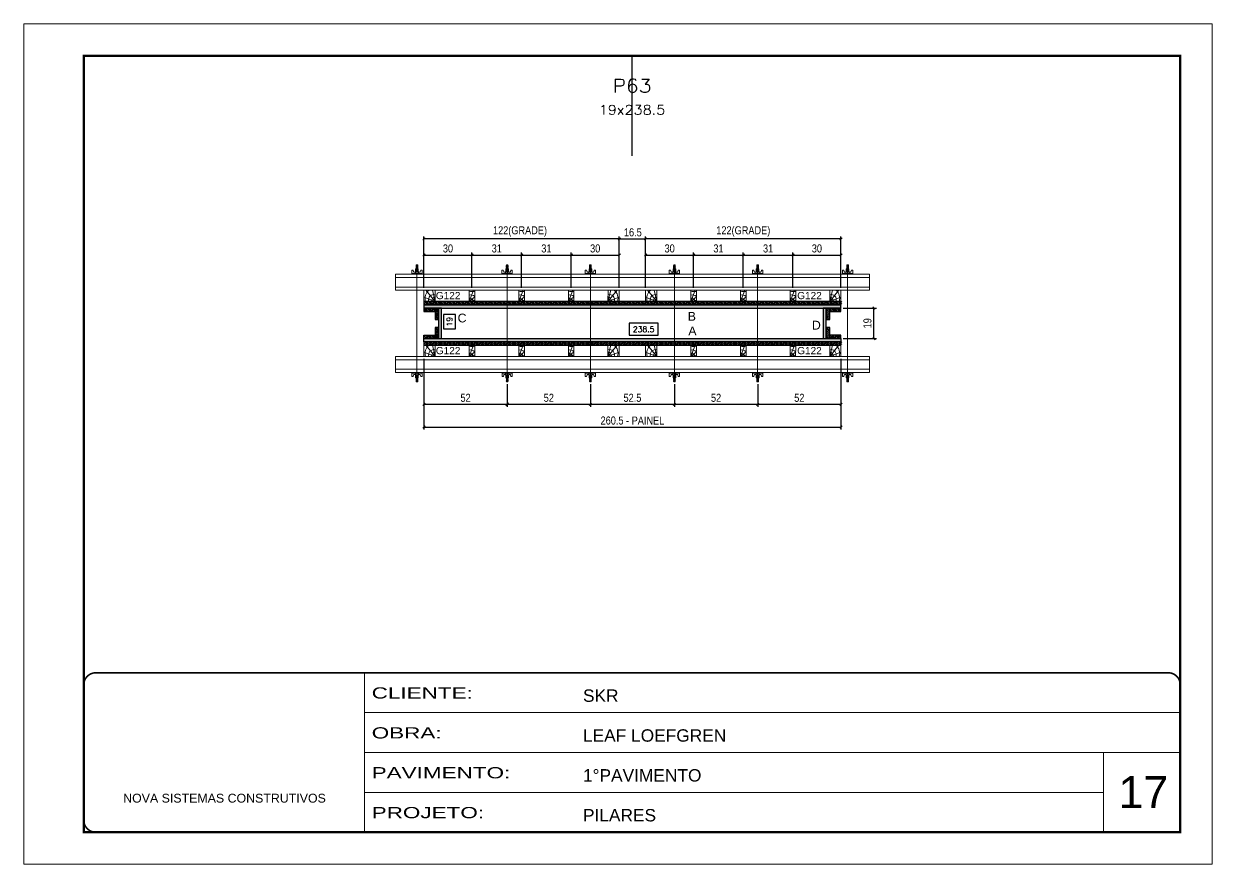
# Model space of a CAD drawing. Extents: x 14400 to 27878, y -21631 to 6985.
# Drawn here: x 14413 to 15898, y 1340 to 2390 of the extents above; entities that cross this region are included whole.
import ezdxf
from ezdxf.enums import TextEntityAlignment as Align

# ---------------------------------------------------------------- set-up
doc = ezdxf.new("R2010")
doc.units = 0
for name, pattern in [('CONTINUO', [0]), ('DASHED', [0.75, 0.5, -0.25]), ('HIDDEN', [0.375, 0.25, -0.125])]:
    doc.linetypes.add(name, pattern=pattern)
for name, color, linetype, lineweight in [('CARIMBO', 255, 'Continuous', 9), ('Folhas', 255, 'Continuous', 9), ('Hachura', 251, 'Continuous', 9), ('Madeira', 126, 'Continuous', 18), ('Perfil Metálico', 224, 'Continuous', 18), ('SARRAFO DE PRESSAO', 251, 'DASHED', 9), ('Texto Seção', 7, 'Continuous', 15)]:
    doc.layers.add(name, color=color, linetype=linetype, lineweight=lineweight)
for name, color, linetype in [('CHAPA', 1, 'Continuous'), ('COTA', 241, 'Continuous'), ('SARRAFO', 251, 'Continuous'), ('Texto de Titulo', 7, 'Continuous'), ('Texto Qtd Sarr', 242, 'Continuous'), ('TEXTO_GERAL', 7, 'Continuous')]:
    doc.layers.add(name, color=color, linetype=linetype)
doc.styles.add('ARIAL', font='arial.ttf')
doc.styles.add('COTA TECNICA 2X', font='techl___.ttf', dxfattribs={"height": 10})
doc.styles.add('ROMANS', font='romans.shx')
doc.styles.add('SANSSERIF', font='sas_____.pfb')
doc.styles.add('Tecnologia', font='')
doc.styles.get('Tecnologia').set_extended_font_data('Forgotten Futurist')
doc.dimstyles.new('SECAO PILAR', dxfattribs={"dimtxt": 10, "dimasz": 3, "dimexe": 3, "dimexo": 3, "dimgap": 3, "dimtad": 1, "dimdec": 1, "dimlfac": 0.5, "dimzin": 12, "dimdsep": 46, "dimtxsty": 'COTA TECNICA 2X', "dimblk1": 'OBLIQUE', "dimblk2": 'OBLIQUE', "dimsah": 1, "dimcen": 0.9, "dimclrd": 256, "dimclre": 256, "dimclrt": 256, "dimadec": 1, "dimazin": 3, "dimtfac": 1, "dimtdec": 1, "dimtmove": 0, "dimatfit": 3, "dimfxl": 1, "dimtolj": 1, "dimtzin": 12, "dimarcsym": 0})
doc.dimstyles.new('SECÇÃO 2', dxfattribs={"dimtxt": 7, "dimasz": 6, "dimexe": 0.18, "dimexo": 2, "dimgap": -4, "dimtad": 3, "dimdec": 1, "dimlfac": 0.5, "dimzin": 12, "dimdsep": 46, "dimtxsty": 'ROMANS', "dimblk": 'ARCHTICK', "dimcen": 0.09, "dimse1": 1, "dimse2": 1, "dimsd1": 1, "dimsd2": 1, "dimclrd": 180, "dimclre": 5, "dimclrt": 1, "dimadec": 0, "dimazin": 3, "dimtfac": 1, "dimtdec": 1, "dimtofl": 0, "dimtmove": 0, "dimatfit": 3, "dimldrblk": 'ARCHTICK', "dimfxl": 1, "dimtolj": 1, "dimtzin": 0, "dimarcsym": 0})
pattern_1 = [(225, (5789.5154, -20894.2416), (1.12253202, -1.12253202), [])]

# ---------------------------------------------------------------- blocks, each defined once
blk = doc.blocks.new('9999999999')
at = {"color": 30, "linetype": 'CONTINUO'}
for p, q in [((98564.6, 34230.2), (98564.6, 34429.4)), ((98564.6, 34379.6), (99584, 34379.6)), ((98564.6, 34329.8), (99488, 34329.8)), ((99584, 34329.8), (99488, 34329.8)), ((99488, 34329.8), (99488, 34230.2)), ((98564.6, 34280), (99488, 34280))]:
    blk.add_line(p, q, dxfattribs=at)
at = {"color": 30, "linetype": 'CONTINUO', "const_width": 2}
blk.add_lwpolyline([(99584, 34230.2), (99584, 34414.4, 0.414214), (99569, 34429.4), (98229, 34429.4, 0.414214), (98214, 34414.4), (98214, 34245.2, 0.414214), (98229, 34230.2), (99584, 34230.2)], format="xyb", dxfattribs=at)
at = {"layer": 'Folhas'}
blk.add_lwpolyline([(98139, 34190.2), (99624, 34190.2), (99624, 35240.2), (98139, 35240.2)], close=True, dxfattribs=at)
at = {"layer": 'Folhas', "color": 30, "const_width": 3}
blk.add_lwpolyline([(98214, 34230.2), (99584, 34230.2), (99584, 35200.2), (98214, 35200.2)], close=True, dxfattribs=at)
at = {"color": 7, "linetype": 'Continuous', "ltscale": 5, "style": 'ARIAL'}
for s, height, p in [('SKR', 15.48, (98837.7, 34393.1)), ('LEAF LOEFGREN', 15.483, (98837.7, 34343.3)), ('1°PAVIMENTO', 15.483, (98837.7, 34293.5)), ('NOVA SISTEMAS CONSTRUTIVOS', 11.059, (98263.2, 34267.2)), ('PILARES', 15.48, (98837.7, 34243.7))]:
    blk.add_text(s, height=height, dxfattribs=at).set_placement(p)
at = {"layer": 'Folhas', "color": 7, "style": 'Tecnologia', "width": 1.5}
for s, p in [('CLIENTE:', (98573.7, 34397.2)), ('OBRA:', (98573.7, 34347.3)), ('PAVIMENTO:', (98573.7, 34297.5)), ('PROJETO:', (98573.7, 34247.7))]:
    blk.add_text(s, height=14, dxfattribs=at).set_placement(p)
blk = doc.blocks.new('*D840')
at = {"layer": 'COTA', "color": 180, "lineweight": -2, "transparency": 16777216}
for p, q in [((14952.9, 2027.2), (14937.9, 2027.2)), ((14937.9, 2027.2), (14937.9, 2009.2)), ((14952.9, 2009.2), (14952.9, 2027.2)), ((14937.9, 2009.2), (14952.9, 2009.2))]:
    blk.add_line(p, q, dxfattribs=at)
at = {"layer": 'Defpoints', "color": 0, "transparency": 16777216}
for p in [(14952.8, 2035.2), (14952.8, 1997.2), (14956.9, 1997.2)]:
    blk.add_point(p, dxfattribs=at)
at = {"layer": 'COTA', "color": 1, "transparency": 16777216, "insert": (14945.4, 2018.2), "char_height": 7, "attachment_point": 5, "rotation": 90, "style": 'ROMANS'}
blk.add_mtext('\\A1;19', dxfattribs=at)
blk = doc.blocks.new('_ArchTick')
at = {"color": 0, "linetype": 'ByBlock', "const_width": 0.15}
blk.add_lwpolyline([(-0.5, -0.5), (0.5, 0.5)], dxfattribs=at)
blk = doc.blocks.new('*D841')
at = {"layer": 'COTA', "color": 180, "lineweight": -2, "transparency": 16777216}
for p, q in [((15206, 2016.2), (15170, 2016.2)), ((15170, 2016.2), (15170, 2001.2)), ((15206, 2001.2), (15206, 2016.2)), ((15170, 2001.2), (15206, 2001.2))]:
    blk.add_line(p, q, dxfattribs=at)
at = {"layer": 'Defpoints', "color": 0, "transparency": 16777216}
for p in [(14935.5, 1997.2), (15412.5, 1997.2), (15412.5, 1997.2)]:
    blk.add_point(p, dxfattribs=at)
at = {"layer": 'COTA', "color": 1, "transparency": 16777216, "insert": (15188, 2008.7), "char_height": 7, "attachment_point": 5, "style": 'ROMANS'}
blk.add_mtext('\\A1;238.5', dxfattribs=at)
blk = doc.blocks.new('_Oblique')
at = {"color": 0, "linetype": 'ByBlock', "lineweight": -2}
blk.add_line((-0.5, -0.5), (0.5, 0.5), dxfattribs=at)
blk = doc.blocks.new('*D842')
at = {"layer": 'COTA', "lineweight": -2, "transparency": 16777216}
for p, q in [((14913.5, 1971.8), (14913.5, 1883.6)), ((15434.5, 1971.8), (15434.5, 1883.6)), ((14913.5, 1886.6), (15434.5, 1886.6))]:
    blk.add_line(p, q, dxfattribs=at)
at = {"layer": 'Defpoints', "color": 0, "transparency": 16777216}
for p in [(14913.5, 1974.8), (15434.5, 1974.8), (15434.5, 1886.6)]:
    blk.add_point(p, dxfattribs=at)
at = {"layer": 'COTA', "lineweight": -2, "transparency": 16777216, "xscale": 3, "yscale": 3, "zscale": 3, "rotation": 180}
blk.add_blockref('_Oblique', (14913.5, 1886.6), dxfattribs=at)
at = {"layer": 'COTA', "lineweight": -2, "transparency": 16777216, "xscale": 3, "yscale": 3, "zscale": 3}
blk.add_blockref('_Oblique', (15434.5, 1886.6), dxfattribs=at)
at = {"layer": 'COTA', "transparency": 16777216, "insert": (15174, 1894.7), "char_height": 10, "attachment_point": 5, "style": 'COTA TECNICA 2X'}
blk.add_mtext('\\A1;260.5 - PAINEL', dxfattribs=at)
blk = doc.blocks.new('*D843')
at = {"layer": 'COTA', "lineweight": -2, "transparency": 16777216}
for p, q in [((14913.5, 1971.8), (14913.5, 1912)), ((15017.5, 1940), (15017.5, 1912)), ((14913.5, 1915), (15017.5, 1915))]:
    blk.add_line(p, q, dxfattribs=at)
at = {"layer": 'Defpoints', "color": 0, "transparency": 16777216}
for p in [(14913.5, 1974.8), (15017.5, 1943), (15017.5, 1915)]:
    blk.add_point(p, dxfattribs=at)
at = {"layer": 'COTA', "lineweight": -2, "transparency": 16777216, "xscale": 3, "yscale": 3, "zscale": 3, "rotation": 180}
blk.add_blockref('_Oblique', (14913.5, 1915), dxfattribs=at)
at = {"layer": 'COTA', "lineweight": -2, "transparency": 16777216, "xscale": 3, "yscale": 3, "zscale": 3}
blk.add_blockref('_Oblique', (15017.5, 1915), dxfattribs=at)
at = {"layer": 'COTA', "transparency": 16777216, "insert": (14965.5, 1923.1), "char_height": 10, "attachment_point": 5, "style": 'COTA TECNICA 2X'}
blk.add_mtext('\\A1;52', dxfattribs=at)
blk = doc.blocks.new('C')
at = {"layer": 'Hachura', "color": 0}
for p, q in [((0, 3.22), (0, -3.22)), ((0.45, 3.22), (0, 3.22)), ((0.46, 3.16), (0, 3.16)), ((0.46, 3.05), (0, 3.05)), ((0.46, 2.88), (0, 2.88)), ((0, 2.75), (0, -1.16)), ((0.46, 2.65), (0, 2.65)), ((0.46, 2.23), (0, 2.23)), ((0.46, 1.51), (0, 1.51)), ((0.39, 0.49), (0.17, 0.49)), ((0.45, -3.23), (0.45, 3.22)), ((0.45, 3.22), (2.58, 3.22)), ((1.74, 0.97), (0.45, 0.97)), ((1.45, 0.1), (0.45, 0.1)), ((1.35, 1.94), (1.35, 0.96)), ((2.58, 2.39), (1.47, 2.09)), ((1.74, -0.97), (1.74, 0.97)), ((1.74, 0.97), (1.74, 0.84)), ((1.74, 0.97), (1.74, 0.84)), ((1.74, 0.84), (3.35, 0.84)), ((3.35, 0.45), (1.74, 0.45)), ((2.58, 3.22), (2.58, 2.39)), ((3.32, 0.84), (3.32, -0.84)), ((3.35, 0.84), (3.35, -0.84)), ((3.68, 0.45), (3.35, 0.45)), ((3.84, -0.52), (3.35, 0.45)), ((3.35, 0.06), (3.67, -0.57)), ((3.68, 0.45), (4.16, -0.52)), ((3.72, 0.5), (4.25, -0.57)), ((4.37, -0.55), (3.83, 0.53)), ((4.15, 0.45), (3.93, 0.45)), ((4.42, -0.52), (3.93, 0.45)), ((4.15, 0.45), (4.26, 0.45)), ((4.26, 0.45), (4.74, -0.52)), ((4.3, 0.5), (4.83, -0.57)), ((4.95, -0.55), (4.41, 0.53)), ((4.51, 0.45), (4.84, 0.45)), ((5, -0.52), (4.51, 0.45)), ((4.84, 0.45), (5.32, -0.52)), ((4.88, 0.5), (5.41, -0.57)), ((5.53, -0.55), (4.99, 0.53)), ((5.58, -0.52), (5.09, 0.45)), ((5.42, 0.45), (5.09, 0.45)), ((5.58, -0.52), (5.09, 0.45)), ((5.42, 0.45), (5.74, -0.19)), ((5.46, 0.5), (5.74, -0.07)), ((5.74, 0.19), (5.57, 0.53)), ((5.74, 0.32), (5.68, 0.45)), ((5.68, 0.45), (5.74, 0.45)), ((5.74, 0.45), (5.9, 0.29)), ((5.74, 0.45), (5.74, -0.52)), ((5.9, -0.36), (5.9, 0.29)), ((0.45, 0), (0, 0)), ((0.46, -1.52), (0, -1.52)), ((0.46, -2.23), (0, -2.23)), ((0.46, -2.65), (0, -2.65)), ((0.46, -2.88), (0, -2.88)), ((0.46, -3.05), (0, -3.05)), ((0.46, -3.16), (0, -3.16)), ((0, -3.22), (2.57, -3.22)), ((0.08, -0.48), (0.29, -0.48)), ((0.29, -0.48), (0.4, -0.48)), ((0.45, 0), (0.45, -0.97)), ((0.45, -0.16), (1.45, -0.16)), ((0.45, -0.65), (0.45, -0.32)), ((0.45, -3.23), (0.45, -0.65)), ((0.45, -0.97), (1.74, -0.97)), ((1.35, -1.94), (1.35, -0.97)), ((2.58, -2.39), (1.47, -2.1)), ((3.35, -0.32), (1.74, -0.32)), ((3.35, -0.84), (1.74, -0.84)), ((2.58, -3.23), (2.58, -2.39)), ((3.35, -0.07), (3.58, -0.52)), ((3.35, -0.52), (3.58, -0.52)), ((3.84, -0.52), (4.16, -0.52)), ((4.42, -0.52), (4.74, -0.52)), ((4.63, -0.52), (4.74, -0.52)), ((5, -0.52), (5.32, -0.52)), ((5.58, -0.52), (5.74, -0.52)), ((5.74, -0.52), (5.9, -0.36)), ((5.74, -0.52), (5.74, -0.52))]:
    blk.add_line(p, q, dxfattribs=at)
for centre, radius, start, end in [((1.52, 1.94), 0.161, 104.74356, 180), ((1.44, -0.03), 0.129, 272.69497, 87.30503), ((3.81, 0.39), 0.143, 25.56881, 154.43119), ((4.39, 0.39), 0.143, 25.56881, 154.43119), ((4.97, 0.39), 0.143, 25.56881, 154.43119), ((5.55, 0.39), 0.143, 25.56881, 154.43119), ((0.17, -0.37), 0.174, 221.74404, 317.85924), ((1.52, -1.94), 0.161, 180, 255.25644), ((3.71, -0.4), 0.174, 222.14076, 318.25596), ((4.29, -0.4), 0.174, 222.14076, 318.25596), ((4.87, -0.4), 0.174, 222.14076, 318.25596), ((5.45, -0.4), 0.174, 222.14076, 318.25596), ((5.61, -0.4), 0.174, 317.85924, 318.25596)]:
    blk.add_arc(centre, radius, start, end, dxfattribs=at)
blk = doc.blocks.new('*D855')
at = {"layer": 'COTA', "lineweight": -2, "transparency": 16777216}
for p, q in [((15226.5, 1940), (15226.5, 1912)), ((15330.5, 1940), (15330.5, 1912)), ((15226.5, 1915), (15330.5, 1915))]:
    blk.add_line(p, q, dxfattribs=at)
at = {"layer": 'Defpoints', "color": 0, "transparency": 16777216}
for p in [(15226.5, 1943), (15330.5, 1943), (15330.5, 1915)]:
    blk.add_point(p, dxfattribs=at)
at = {"layer": 'COTA', "lineweight": -2, "transparency": 16777216, "xscale": 3, "yscale": 3, "zscale": 3, "rotation": 180}
blk.add_blockref('_Oblique', (15226.5, 1915), dxfattribs=at)
at = {"layer": 'COTA', "lineweight": -2, "transparency": 16777216, "xscale": 3, "yscale": 3, "zscale": 3}
blk.add_blockref('_Oblique', (15330.5, 1915), dxfattribs=at)
at = {"layer": 'COTA', "transparency": 16777216, "insert": (15278.5, 1923.1), "char_height": 10, "attachment_point": 5, "style": 'COTA TECNICA 2X'}
blk.add_mtext('\\A1;52', dxfattribs=at)
blk = doc.blocks.new('*D844')
at = {"layer": 'COTA', "lineweight": -2, "transparency": 16777216}
for p, q in [((15437.5, 2035.2), (15478.8, 2035.2)), ((15475.8, 1997.2), (15475.8, 2035.2)), ((15437.5, 1997.2), (15478.8, 1997.2))]:
    blk.add_line(p, q, dxfattribs=at)
at = {"layer": 'Defpoints', "color": 0, "transparency": 16777216}
for p in [(15434.5, 2035.2), (15475.8, 2035.2), (15434.5, 1997.2)]:
    blk.add_point(p, dxfattribs=at)
at = {"layer": 'COTA', "lineweight": -2, "transparency": 16777216, "xscale": 3, "yscale": 3, "zscale": 3}
for p, rotation in [((15475.8, 2035.2), 90), ((15475.8, 1997.2), 270)]:
    blk.add_blockref('_Oblique', p, dxfattribs=dict(at, rotation=rotation))
at = {"layer": 'COTA', "transparency": 16777216, "insert": (15467.7, 2016.2), "char_height": 10, "attachment_point": 5, "rotation": 90, "style": 'COTA TECNICA 2X'}
blk.add_mtext('\\A1;19', dxfattribs=at)
blk = doc.blocks.new('*D845')
at = {"layer": 'COTA', "lineweight": -2, "transparency": 16777216}
for p, q in [((15017.5, 1940), (15017.5, 1912)), ((15121.5, 1940), (15121.5, 1912)), ((15017.5, 1915), (15121.5, 1915))]:
    blk.add_line(p, q, dxfattribs=at)
at = {"layer": 'Defpoints', "color": 0, "transparency": 16777216}
for p in [(15017.5, 1943), (15121.5, 1943), (15121.5, 1915)]:
    blk.add_point(p, dxfattribs=at)
at = {"layer": 'COTA', "lineweight": -2, "transparency": 16777216, "xscale": 3, "yscale": 3, "zscale": 3, "rotation": 180}
blk.add_blockref('_Oblique', (15017.5, 1915), dxfattribs=at)
at = {"layer": 'COTA', "lineweight": -2, "transparency": 16777216, "xscale": 3, "yscale": 3, "zscale": 3}
blk.add_blockref('_Oblique', (15121.5, 1915), dxfattribs=at)
at = {"layer": 'COTA', "transparency": 16777216, "insert": (15069.5, 1923.1), "char_height": 10, "attachment_point": 5, "style": 'COTA TECNICA 2X'}
blk.add_mtext('\\A1;52', dxfattribs=at)
blk = doc.blocks.new('PONTALETE')
at = {"layer": 'Madeira'}
for q in [(2.71, 7), (7, 5.76), (7, 1.74)]:
    blk.add_line((0, 0), q, dxfattribs=at)
blk.add_lwpolyline([(0, 0), (7, 0), (7, 7), (0, 7)], close=True, dxfattribs=at)
for centre, radius, start, end in [((2.04, 0.06), 6.23, 37.28179, 109.09128), ((1.09, 0.9), 3.19, 343.60304, 109.98471), ((-0.21, -0.78), 3.09, 14.63219, 86.0383)]:
    blk.add_arc(centre, radius, start, end, dxfattribs=at)
blk = doc.blocks.new('MEIO PONTALETE')
at = {"layer": 'Madeira'}
for q in [(2.71, 7), (3.5, 2.88), (3.5, 0.87)]:
    blk.add_line((0, 0), q, dxfattribs=at)
blk.add_lwpolyline([(0, 0), (3.5, 0), (3.5, 7), (0, 7)], close=True, dxfattribs=at)
for centre, radius, start, end in [((2.04, 0.06), 6.23, 76.44987, 109.09128), ((1.09, 0.9), 3.19, 40.90626, 109.98471), ((-0.21, -0.78), 3.09, 14.63219, 86.0383)]:
    blk.add_arc(centre, radius, start, end, dxfattribs=at)
blk = doc.blocks.new('*D836')
at = {"layer": 'COTA', "lineweight": -2, "transparency": 16777216}
for p, q in [((15190.5, 2060.6), (15190.5, 2104.5)), ((15190.5, 2101.5), (15250.5, 2101.5)), ((15250.5, 2060.6), (15250.5, 2104.5))]:
    blk.add_line(p, q, dxfattribs=at)
at = {"layer": 'Defpoints', "color": 0, "transparency": 16777216}
for p in [(15250.5, 2101.5), (15190.5, 2057.6), (15250.5, 2057.6)]:
    blk.add_point(p, dxfattribs=at)
at = {"layer": 'COTA', "lineweight": -2, "transparency": 16777216, "xscale": 3, "yscale": 3, "zscale": 3, "rotation": 180}
blk.add_blockref('_Oblique', (15190.5, 2101.5), dxfattribs=at)
at = {"layer": 'COTA', "lineweight": -2, "transparency": 16777216, "xscale": 3, "yscale": 3, "zscale": 3}
blk.add_blockref('_Oblique', (15250.5, 2101.5), dxfattribs=at)
at = {"layer": 'COTA', "transparency": 16777216, "insert": (15220.5, 2109.7), "char_height": 10, "attachment_point": 5, "style": 'COTA TECNICA 2X'}
blk.add_mtext('\\A1;30', dxfattribs=at)
blk = doc.blocks.new('*D837')
at = {"layer": 'COTA', "lineweight": -2, "transparency": 16777216}
for p, q in [((15190.5, 2060.6), (15190.5, 2124.7)), ((15434.5, 2060.6), (15434.5, 2124.7)), ((15434.5, 2121.7), (15190.5, 2121.7))]:
    blk.add_line(p, q, dxfattribs=at)
at = {"layer": 'Defpoints', "color": 0, "transparency": 16777216}
for p in [(15190.5, 2121.7), (15190.5, 2057.6), (15434.5, 2057.6)]:
    blk.add_point(p, dxfattribs=at)
at = {"layer": 'COTA', "lineweight": -2, "transparency": 16777216, "xscale": 3, "yscale": 3, "zscale": 3, "rotation": 180}
blk.add_blockref('_Oblique', (15190.5, 2121.7), dxfattribs=at)
at = {"layer": 'COTA', "lineweight": -2, "transparency": 16777216, "xscale": 3, "yscale": 3, "zscale": 3}
blk.add_blockref('_Oblique', (15434.5, 2121.7), dxfattribs=at)
at = {"layer": 'COTA', "transparency": 16777216, "insert": (15312.5, 2130.9), "char_height": 10, "attachment_point": 5, "style": 'COTA TECNICA 2X'}
blk.add_mtext('\\A1;122(GRADE)', dxfattribs=at)
blk = doc.blocks.new('*D846')
at = {"layer": 'COTA', "lineweight": -2, "transparency": 16777216}
for p, q in [((15250.5, 2060.6), (15250.5, 2104.5)), ((15250.5, 2101.5), (15312.5, 2101.5)), ((15312.5, 2060.6), (15312.5, 2104.5))]:
    blk.add_line(p, q, dxfattribs=at)
at = {"layer": 'Defpoints', "color": 0, "transparency": 16777216}
for p in [(15312.5, 2101.5), (15250.5, 2057.6), (15312.5, 2057.6)]:
    blk.add_point(p, dxfattribs=at)
at = {"layer": 'COTA', "lineweight": -2, "transparency": 16777216, "xscale": 3, "yscale": 3, "zscale": 3, "rotation": 180}
blk.add_blockref('_Oblique', (15250.5, 2101.5), dxfattribs=at)
at = {"layer": 'COTA', "lineweight": -2, "transparency": 16777216, "xscale": 3, "yscale": 3, "zscale": 3}
blk.add_blockref('_Oblique', (15312.5, 2101.5), dxfattribs=at)
at = {"layer": 'COTA', "transparency": 16777216, "insert": (15281.5, 2109.7), "char_height": 10, "attachment_point": 5, "style": 'COTA TECNICA 2X'}
blk.add_mtext('\\A1;31', dxfattribs=at)
blk = doc.blocks.new('*D847')
at = {"layer": 'COTA', "lineweight": -2, "transparency": 16777216}
for p, q in [((15312.5, 2060.6), (15312.5, 2104.5)), ((15312.5, 2101.5), (15374.5, 2101.5)), ((15374.5, 2060.6), (15374.5, 2104.5))]:
    blk.add_line(p, q, dxfattribs=at)
at = {"layer": 'Defpoints', "color": 0, "transparency": 16777216}
for p in [(15374.5, 2101.5), (15312.5, 2057.6), (15374.5, 2057.6)]:
    blk.add_point(p, dxfattribs=at)
at = {"layer": 'COTA', "lineweight": -2, "transparency": 16777216, "xscale": 3, "yscale": 3, "zscale": 3, "rotation": 180}
blk.add_blockref('_Oblique', (15312.5, 2101.5), dxfattribs=at)
at = {"layer": 'COTA', "lineweight": -2, "transparency": 16777216, "xscale": 3, "yscale": 3, "zscale": 3}
blk.add_blockref('_Oblique', (15374.5, 2101.5), dxfattribs=at)
at = {"layer": 'COTA', "transparency": 16777216, "insert": (15343.5, 2109.7), "char_height": 10, "attachment_point": 5, "style": 'COTA TECNICA 2X'}
blk.add_mtext('\\A1;31', dxfattribs=at)
blk = doc.blocks.new('*D848')
at = {"layer": 'COTA', "lineweight": -2, "transparency": 16777216}
for p, q in [((15374.5, 2060.6), (15374.5, 2104.5)), ((15374.5, 2101.5), (15434.5, 2101.5)), ((15434.5, 2060.6), (15434.5, 2104.5))]:
    blk.add_line(p, q, dxfattribs=at)
at = {"layer": 'Defpoints', "color": 0, "transparency": 16777216}
for p in [(15434.5, 2101.5), (15374.5, 2057.6), (15434.5, 2057.6)]:
    blk.add_point(p, dxfattribs=at)
at = {"layer": 'COTA', "lineweight": -2, "transparency": 16777216, "xscale": 3, "yscale": 3, "zscale": 3, "rotation": 180}
blk.add_blockref('_Oblique', (15374.5, 2101.5), dxfattribs=at)
at = {"layer": 'COTA', "lineweight": -2, "transparency": 16777216, "xscale": 3, "yscale": 3, "zscale": 3}
blk.add_blockref('_Oblique', (15434.5, 2101.5), dxfattribs=at)
at = {"layer": 'COTA', "transparency": 16777216, "insert": (15404.5, 2109.7), "char_height": 10, "attachment_point": 5, "style": 'COTA TECNICA 2X'}
blk.add_mtext('\\A1;30', dxfattribs=at)
blk = doc.blocks.new('*D838')
at = {"layer": 'COTA', "lineweight": -2, "transparency": 16777216}
for p, q in [((14913.5, 2060.6), (14913.5, 2104.5)), ((14913.5, 2101.5), (14973.5, 2101.5)), ((14973.5, 2060.6), (14973.5, 2104.5))]:
    blk.add_line(p, q, dxfattribs=at)
at = {"layer": 'Defpoints', "color": 0, "transparency": 16777216}
for p in [(14973.5, 2101.5), (14913.5, 2057.6), (14973.5, 2057.6)]:
    blk.add_point(p, dxfattribs=at)
at = {"layer": 'COTA', "lineweight": -2, "transparency": 16777216, "xscale": 3, "yscale": 3, "zscale": 3, "rotation": 180}
blk.add_blockref('_Oblique', (14913.5, 2101.5), dxfattribs=at)
at = {"layer": 'COTA', "lineweight": -2, "transparency": 16777216, "xscale": 3, "yscale": 3, "zscale": 3}
blk.add_blockref('_Oblique', (14973.5, 2101.5), dxfattribs=at)
at = {"layer": 'COTA', "transparency": 16777216, "insert": (14943.5, 2109.7), "char_height": 10, "attachment_point": 5, "style": 'COTA TECNICA 2X'}
blk.add_mtext('\\A1;30', dxfattribs=at)
blk = doc.blocks.new('*D839')
at = {"layer": 'COTA', "lineweight": -2, "transparency": 16777216}
for p, q in [((14913.5, 2060.6), (14913.5, 2124.7)), ((15157.5, 2060.6), (15157.5, 2124.7)), ((15157.5, 2121.7), (14913.5, 2121.7))]:
    blk.add_line(p, q, dxfattribs=at)
at = {"layer": 'Defpoints', "color": 0, "transparency": 16777216}
for p in [(14913.5, 2121.7), (14913.5, 2057.6), (15157.5, 2057.6)]:
    blk.add_point(p, dxfattribs=at)
at = {"layer": 'COTA', "lineweight": -2, "transparency": 16777216, "xscale": 3, "yscale": 3, "zscale": 3, "rotation": 180}
blk.add_blockref('_Oblique', (14913.5, 2121.7), dxfattribs=at)
at = {"layer": 'COTA', "lineweight": -2, "transparency": 16777216, "xscale": 3, "yscale": 3, "zscale": 3}
blk.add_blockref('_Oblique', (15157.5, 2121.7), dxfattribs=at)
at = {"layer": 'COTA', "transparency": 16777216, "insert": (15033.5, 2130.9), "char_height": 10, "attachment_point": 5, "style": 'COTA TECNICA 2X'}
blk.add_mtext('\\A1;122(GRADE)', dxfattribs=at)
blk = doc.blocks.new('*D849')
at = {"layer": 'COTA', "lineweight": -2, "transparency": 16777216}
for p, q in [((14973.5, 2060.6), (14973.5, 2104.5)), ((14973.5, 2101.5), (15035.5, 2101.5)), ((15035.5, 2060.6), (15035.5, 2104.5))]:
    blk.add_line(p, q, dxfattribs=at)
at = {"layer": 'Defpoints', "color": 0, "transparency": 16777216}
for p in [(15035.5, 2101.5), (14973.5, 2057.6), (15035.5, 2057.6)]:
    blk.add_point(p, dxfattribs=at)
at = {"layer": 'COTA', "lineweight": -2, "transparency": 16777216, "xscale": 3, "yscale": 3, "zscale": 3, "rotation": 180}
blk.add_blockref('_Oblique', (14973.5, 2101.5), dxfattribs=at)
at = {"layer": 'COTA', "lineweight": -2, "transparency": 16777216, "xscale": 3, "yscale": 3, "zscale": 3}
blk.add_blockref('_Oblique', (15035.5, 2101.5), dxfattribs=at)
at = {"layer": 'COTA', "transparency": 16777216, "insert": (15004.5, 2109.7), "char_height": 10, "attachment_point": 5, "style": 'COTA TECNICA 2X'}
blk.add_mtext('\\A1;31', dxfattribs=at)
blk = doc.blocks.new('*D850')
at = {"layer": 'COTA', "lineweight": -2, "transparency": 16777216}
for p, q in [((15035.5, 2060.6), (15035.5, 2104.5)), ((15035.5, 2101.5), (15097.5, 2101.5)), ((15097.5, 2060.6), (15097.5, 2104.5))]:
    blk.add_line(p, q, dxfattribs=at)
at = {"layer": 'Defpoints', "color": 0, "transparency": 16777216}
for p in [(15097.5, 2101.5), (15035.5, 2057.6), (15097.5, 2057.6)]:
    blk.add_point(p, dxfattribs=at)
at = {"layer": 'COTA', "lineweight": -2, "transparency": 16777216, "xscale": 3, "yscale": 3, "zscale": 3, "rotation": 180}
blk.add_blockref('_Oblique', (15035.5, 2101.5), dxfattribs=at)
at = {"layer": 'COTA', "lineweight": -2, "transparency": 16777216, "xscale": 3, "yscale": 3, "zscale": 3}
blk.add_blockref('_Oblique', (15097.5, 2101.5), dxfattribs=at)
at = {"layer": 'COTA', "transparency": 16777216, "insert": (15066.5, 2109.7), "char_height": 10, "attachment_point": 5, "style": 'COTA TECNICA 2X'}
blk.add_mtext('\\A1;31', dxfattribs=at)
blk = doc.blocks.new('*D851')
at = {"layer": 'COTA', "lineweight": -2, "transparency": 16777216}
for p, q in [((15097.5, 2060.6), (15097.5, 2104.5)), ((15097.5, 2101.5), (15157.5, 2101.5)), ((15157.5, 2060.6), (15157.5, 2104.5))]:
    blk.add_line(p, q, dxfattribs=at)
at = {"layer": 'Defpoints', "color": 0, "transparency": 16777216}
for p in [(15157.5, 2101.5), (15097.5, 2057.6), (15157.5, 2057.6)]:
    blk.add_point(p, dxfattribs=at)
at = {"layer": 'COTA', "lineweight": -2, "transparency": 16777216, "xscale": 3, "yscale": 3, "zscale": 3, "rotation": 180}
blk.add_blockref('_Oblique', (15097.5, 2101.5), dxfattribs=at)
at = {"layer": 'COTA', "lineweight": -2, "transparency": 16777216, "xscale": 3, "yscale": 3, "zscale": 3}
blk.add_blockref('_Oblique', (15157.5, 2101.5), dxfattribs=at)
at = {"layer": 'COTA', "transparency": 16777216, "insert": (15127.5, 2109.7), "char_height": 10, "attachment_point": 5, "style": 'COTA TECNICA 2X'}
blk.add_mtext('\\A1;30', dxfattribs=at)
blk = doc.blocks.new('*D852')
at = {"layer": 'COTA', "lineweight": -2, "transparency": 16777216}
for p, q in [((15157.5, 2060.5), (15157.5, 2124.7)), ((15190.5, 2060.6), (15190.5, 2124.7)), ((15157.5, 2121.7), (15190.5, 2121.7))]:
    blk.add_line(p, q, dxfattribs=at)
at = {"layer": 'Defpoints', "color": 0, "transparency": 16777216}
for p in [(15190.5, 2121.7), (15157.5, 2057.5), (15190.5, 2057.6)]:
    blk.add_point(p, dxfattribs=at)
at = {"layer": 'COTA', "lineweight": -2, "transparency": 16777216, "xscale": 3, "yscale": 3, "zscale": 3, "rotation": 180}
blk.add_blockref('_Oblique', (15157.5, 2121.7), dxfattribs=at)
at = {"layer": 'COTA', "lineweight": -2, "transparency": 16777216, "xscale": 3, "yscale": 3, "zscale": 3}
blk.add_blockref('_Oblique', (15190.5, 2121.7), dxfattribs=at)
at = {"layer": 'COTA', "transparency": 16777216, "insert": (15174.5, 2129.8), "char_height": 10, "attachment_point": 5, "style": 'COTA TECNICA 2X'}
blk.add_mtext('\\A1;16.5', dxfattribs=at)
blk = doc.blocks.new('titulo1')
at = {"layer": 'Defpoints', "color": 252, "linetype": 'HIDDEN', "ltscale": 2}
blk.add_line((0, 0), (0, 125), dxfattribs=at)
at = {"layer": 'Defpoints', "style": 'ROMANS', "oblique": 15}
blk.add_attdef('FOLHA', text='', height=10, dxfattribs=at).set_placement((0, 15.6), align=Align.MIDDLE_CENTER)
at = {"layer": 'Texto Qtd Sarr', "color": 3, "style": 'ROMANS', "oblique": 15}
for tag, height, p in [('TITULO', 17, (0, 71.4)), ('SEÇÃO', 12, (0, 41.5))]:
    blk.add_attdef(tag, text='', height=height, dxfattribs=at).set_placement(p, align=Align.MIDDLE_CENTER)
blk = doc.blocks.new('*D853')
at = {"layer": 'COTA', "lineweight": -2, "transparency": 16777216}
for p, q in [((15434.5, 1971.8), (15434.5, 1912)), ((15330.5, 1940), (15330.5, 1912)), ((15330.5, 1915), (15434.5, 1915))]:
    blk.add_line(p, q, dxfattribs=at)
at = {"layer": 'Defpoints', "color": 0, "transparency": 16777216}
for p in [(15434.5, 1974.8), (15330.5, 1943), (15434.5, 1915)]:
    blk.add_point(p, dxfattribs=at)
at = {"layer": 'COTA', "lineweight": -2, "transparency": 16777216, "xscale": 3, "yscale": 3, "zscale": 3, "rotation": 180}
blk.add_blockref('_Oblique', (15330.5, 1915), dxfattribs=at)
at = {"layer": 'COTA', "lineweight": -2, "transparency": 16777216, "xscale": 3, "yscale": 3, "zscale": 3}
blk.add_blockref('_Oblique', (15434.5, 1915), dxfattribs=at)
at = {"layer": 'COTA', "transparency": 16777216, "insert": (15382.5, 1923.1), "char_height": 10, "attachment_point": 5, "style": 'COTA TECNICA 2X'}
blk.add_mtext('\\A1;52', dxfattribs=at)
blk = doc.blocks.new('*D854')
at = {"layer": 'COTA', "lineweight": -2, "transparency": 16777216}
for p, q in [((15121.5, 1940), (15121.5, 1912)), ((15226.5, 1940), (15226.5, 1912)), ((15121.5, 1915), (15226.5, 1915))]:
    blk.add_line(p, q, dxfattribs=at)
at = {"layer": 'Defpoints', "color": 0, "transparency": 16777216}
for p in [(15121.5, 1943), (15226.5, 1943), (15226.5, 1915)]:
    blk.add_point(p, dxfattribs=at)
at = {"layer": 'COTA', "lineweight": -2, "transparency": 16777216, "xscale": 3, "yscale": 3, "zscale": 3, "rotation": 180}
blk.add_blockref('_Oblique', (15121.5, 1915), dxfattribs=at)
at = {"layer": 'COTA', "lineweight": -2, "transparency": 16777216, "xscale": 3, "yscale": 3, "zscale": 3}
blk.add_blockref('_Oblique', (15226.5, 1915), dxfattribs=at)
at = {"layer": 'COTA', "transparency": 16777216, "insert": (15174, 1923.1), "char_height": 10, "attachment_point": 5, "style": 'COTA TECNICA 2X'}
blk.add_mtext('\\A1;52.5', dxfattribs=at)

msp = doc.modelspace()

# ---------------------------------------------------------------- hatches: boundary and pattern name
at = {"layer": 'Hachura'}
h = msp.add_hatch(dxfattribs=at)
h.set_pattern_fill('ANSI31', color=256, scale=0.5, angle=180, style=0)
h.set_pattern_definition([(225, (5819.5154, -20885.8416), (1.12253202, -1.12253202), [])])
h.paths.add_polyline_path([(15435.47, 2043.57), (15435.47, 2039.17), (14913.47, 2039.17), (14913.47, 2043.57)])
h = msp.add_hatch(color=256, dxfattribs=at)
h.dxf.hatch_style = 1
h.paths.add_polyline_path([(15435.47, 2035.15), (15435.47, 2039.15), (14913.47, 2039.17), (14913.47, 2035.17)])
h = msp.add_hatch(dxfattribs=at)
h.set_pattern_fill('ANSI31', color=256, scale=0.5, angle=180, style=0)
h.set_pattern_definition(pattern_1)
h.paths.add_polyline_path([(14927.47, 2035.17), (14927.47, 2030.77), (14913.47, 2030.77), (14913.47, 2035.17)])
h = msp.add_hatch(dxfattribs=at)
h.set_pattern_fill('ANSI31', color=256, scale=0.5, angle=270, style=0)
h.set_pattern_definition([(315, (37823.2754, -7467.7853), (1.12253202, 1.12253202), [])])
h.paths.add_polyline_path([(14931.87, 2021.17), (14927.47, 2021.17), (14927.47, 2035.17), (14931.87, 2035.17)])
h = msp.add_hatch(color=256, dxfattribs=at)
h.dxf.hatch_style = 1
h.paths.add_polyline_path([(14931.87, 1997.17), (14935.47, 1997.17), (14935.47, 2035.17), (14931.87, 2035.17)])
h = msp.add_hatch(color=256, dxfattribs=at)
h.dxf.hatch_style = 1
h.paths.add_polyline_path([(15412.47, 1997.17), (15416.07, 1997.17), (15416.07, 2035.17), (15412.47, 2035.17)])
h = msp.add_hatch(dxfattribs=at)
h.set_pattern_fill('ANSI31', color=256, scale=0.5, angle=270, style=0)
h.set_pattern_definition([(315, (38311.8754, -7467.7853), (1.12253202, 1.12253202), [])])
h.paths.add_polyline_path([(15420.47, 2021.17), (15416.07, 2021.17), (15416.07, 2035.17), (15420.47, 2035.17)])
h = msp.add_hatch(dxfattribs=at)
h.set_pattern_fill('ANSI31', color=256, scale=0.5, angle=180, style=0)
h.set_pattern_definition([(225, (6296.5154, -20894.2416), (1.12253202, -1.12253202), [])])
h.paths.add_polyline_path([(15434.47, 2035.17), (15434.47, 2030.77), (15420.47, 2030.77), (15420.47, 2035.17)])
h = msp.add_hatch(dxfattribs=at)
h.set_pattern_fill('ANSI31', color=256, scale=0.5, angle=270, style=0)
h.set_pattern_definition([(315, (37823.2754, -7491.7853), (1.12253202, 1.12253202), [])])
h.paths.add_polyline_path([(14931.87, 1997.17), (14927.47, 1997.17), (14927.47, 2011.17), (14931.87, 2011.17)])
h = msp.add_hatch(dxfattribs=at)
h.set_pattern_fill('ANSI31', color=256, scale=0.5, angle=270, style=0)
h.set_pattern_definition([(315, (38311.8754, -7491.7853), (1.12253202, 1.12253202), [])])
h.paths.add_polyline_path([(15420.47, 1997.17), (15416.07, 1997.17), (15416.07, 2011.17), (15420.47, 2011.17)])
h = msp.add_hatch(dxfattribs=at)
h.set_pattern_fill('ANSI31', color=256, scale=0.5, angle=180, style=0)
h.set_pattern_definition(pattern_1)
h.paths.add_polyline_path([(14927.47, 1997.17), (14927.47, 2001.57), (14913.47, 2001.57), (14913.47, 1997.17)])
h = msp.add_hatch(color=256, dxfattribs=at)
h.dxf.hatch_style = 1
h.paths.add_polyline_path([(15434.47, 1997.17), (15434.47, 1993.17), (14913.47, 1993.17), (14913.47, 1997.17)])
h = msp.add_hatch(dxfattribs=at)
h.set_pattern_fill('ANSI31', color=256, scale=0.5, angle=180, style=0)
h.set_pattern_definition([(225, (5819.5154, -20936.2416), (1.12253202, -1.12253202), [])])
h.paths.add_polyline_path([(15435.47, 1993.17), (15435.47, 1988.77), (14913.47, 1988.77), (14913.47, 1993.17)])
h = msp.add_hatch(dxfattribs=at)
h.set_pattern_fill('ANSI31', color=256, scale=0.5, angle=180, style=0)
h.set_pattern_definition([(225, (5931.5154, -20894.2416), (1.12253202, -1.12253202), [])])
h.paths.add_polyline_path([(15420.47, 1997.17), (15420.47, 2001.57), (15434.47, 2001.57), (15434.47, 1997.17)])

# ---------------------------------------------------------------- linework, layer by layer
at = {"layer": 'CHAPA'}
for points in [[(15434.47, 2035.17), (15434.47, 2039.17), (14913.47, 2039.17), (14913.47, 2035.17)], [(14931.87, 1997.17), (14935.47, 1997.17), (14935.47, 2035.17), (14931.87, 2035.17)], [(15412.47, 1997.17), (15416.07, 1997.17), (15416.07, 2035.17), (15412.47, 2035.17)], [(15434.47, 1997.17), (15434.47, 1993.17), (14913.47, 1993.17), (14913.47, 1997.17)]]:
    msp.add_lwpolyline(points, close=True, dxfattribs=at)
at = {"layer": 'Hachura'}
for p, q in [((14904.78, 1944), (14904.78, 2084.54)), ((15017.47, 1944), (15017.47, 2084.54)), ((15121.47, 1944), (15121.47, 2084.54)), ((15226.47, 1944), (15226.47, 2084.54)), ((15330.47, 1944), (15330.47, 2084.54)), ((15442.86, 1944), (15442.86, 2084.54))]:
    msp.add_line(p, q, dxfattribs=at)
at = {"layer": 'Madeira'}
for points in [[(14913.47, 2043.57), (14913.48, 2057.57), (15157.48, 2057.57), (15157.46, 2043.57)], [(15190.47, 2043.57), (15190.49, 2057.57), (15434.48, 2057.57), (15434.47, 2043.57)], [(14913.45, 1974.78), (14913.47, 1988.78), (15157.46, 1988.78), (15157.44, 1974.78)], [(15190.46, 1974.78), (15190.47, 1988.78), (15434.47, 1988.78), (15434.45, 1974.78)]]:
    msp.add_lwpolyline(points, close=True, dxfattribs=at)
at = {"layer": 'Perfil Metálico'}
for p, q in [((15470.19, 2073.51), (14877.75, 2073.51)), ((15470.19, 2061.51), (14877.75, 2061.51)), ((15470.19, 1970.77), (14877.75, 1970.77)), ((15470.19, 1958.77), (14877.75, 1958.77))]:
    msp.add_line(p, q, dxfattribs=at)
for points in [[(15470.19, 2057.57), (15470.19, 2077.57), (14877.75, 2077.51), (14877.75, 2057.51)], [(14877.75, 1974.77), (14877.75, 1954.77), (15470.19, 1954.83), (15470.19, 1974.83)]]:
    msp.add_lwpolyline(points, close=True, dxfattribs=at)
at = {"layer": 'SARRAFO'}
for points in [[(14913.47, 2039.17), (15434.47, 2039.17), (15434.47, 2043.57), (14913.47, 2043.57)], [(14913.47, 2039.17), (15434.47, 2039.17), (15434.47, 2043.57), (14913.47, 2043.57)], [(14913.47, 2030.77), (14927.47, 2030.77), (14927.47, 2035.17), (14913.47, 2035.17)], [(14913.47, 2030.77), (14927.47, 2030.77), (14927.47, 2035.17), (14913.47, 2035.17)], [(14927.47, 2035.17), (14927.47, 2021.17), (14931.87, 2021.17), (14931.87, 2035.17)], [(14927.47, 2035.17), (14927.47, 2021.17), (14931.87, 2021.17), (14931.87, 2035.17)], [(15416.07, 2035.17), (15416.07, 2021.17), (15420.47, 2021.17), (15420.47, 2035.17)], [(15416.07, 2035.17), (15416.07, 2021.17), (15420.47, 2021.17), (15420.47, 2035.17)], [(15420.47, 2030.77), (15434.47, 2030.77), (15434.47, 2035.17), (15420.47, 2035.17)], [(15420.47, 2030.77), (15434.47, 2030.77), (15434.47, 2035.17), (15420.47, 2035.17)], [(14927.47, 2011.17), (14927.47, 1997.17), (14931.87, 1997.17), (14931.87, 2011.17)], [(14927.47, 2011.17), (14927.47, 1997.17), (14931.87, 1997.17), (14931.87, 2011.17)], [(15416.07, 2011.17), (15416.07, 1997.17), (15420.47, 1997.17), (15420.47, 2011.17)], [(15416.07, 2011.17), (15416.07, 1997.17), (15420.47, 1997.17), (15420.47, 2011.17)], [(14913.47, 2001.57), (14927.47, 2001.57), (14927.47, 1997.17), (14913.47, 1997.17)], [(14913.47, 2001.57), (14927.47, 2001.57), (14927.47, 1997.17), (14913.47, 1997.17)], [(14913.47, 1988.77), (15434.47, 1988.77), (15434.47, 1993.17), (14913.47, 1993.17)], [(14913.47, 1988.77), (15434.47, 1988.77), (15434.47, 1993.17), (14913.47, 1993.17)], [(15434.47, 2001.57), (15420.47, 2001.57), (15420.47, 1997.17), (15434.47, 1997.17)], [(15434.47, 2001.57), (15420.47, 2001.57), (15420.47, 1997.17), (15434.47, 1997.17)]]:
    msp.add_lwpolyline(points, close=True, dxfattribs=at)

# ---------------------------------------------------------------- block references
at = {"layer": 'Hachura', "linetype": 'Continuous', "yscale": 2, "zscale": 2}
for p, xscale, rotation in [((14904.79, 2077.54), -2, 270), ((15017.46, 2077.54), 2, 90.00000000000001), ((15121.46, 2077.54), 2, 90.00000000000001), ((15226.46, 2077.54), 2, 90.00000000000001), ((15330.46, 2077.54), 2, 90.00000000000001), ((15442.85, 2077.54), 2, 90.00000000000001), ((14904.78, 1954.8), 2, 270), ((15017.47, 1954.8), -2, 90), ((15121.47, 1954.8), -2, 90), ((15226.47, 1954.8), -2, 90), ((15330.47, 1954.8), -2, 90), ((15442.86, 1954.8), -2, 90)]:
    msp.add_blockref('C', p, dxfattribs=dict(at, xscale=xscale, rotation=rotation))
at = {"layer": 'Madeira'}
for name, p, xscale, yscale, zscale, rotation in [('PONTALETE', (14927.47, 2043.56), 2, 2, 2, 89.93708930310329), ('MEIO PONTALETE', (14969.97, 2043.57), 1.999999997962732, 1.999999997962732, 1.999999997962732, 359.9370893031033), ('MEIO PONTALETE', (15031.97, 2043.57), 1.999999997962732, 1.999999997962732, 1.999999997962732, 359.9370893031033), ('MEIO PONTALETE', (15093.97, 2043.57), 1.999999997962732, 1.999999997962732, 1.999999997962732, 359.9370893031033), ('PONTALETE', (15143.46, 2043.58), -2, 2, 2, 269.9370893031033), ('PONTALETE', (15204.47, 2043.56), 2, 2, 2, 89.93708930310329), ('MEIO PONTALETE', (15246.97, 2043.57), 1.999999997962732, 1.999999997962732, 1.999999997962732, 359.9370893031033), ('MEIO PONTALETE', (15308.97, 2043.57), 1.999999997962732, 1.999999997962732, 1.999999997962732, 359.9370893031033), ('MEIO PONTALETE', (15370.97, 2043.57), 1.999999997962732, 1.999999997962732, 1.999999997962732, 359.9370893031033), ('PONTALETE', (15420.47, 2043.58), -2, 2, 2, 269.9370893031033), ('PONTALETE', (14927.45, 1974.78), 2, 2, 2, 89.93708930310329), ('MEIO PONTALETE', (14969.95, 1974.78), 1.999999997962732, 1.999999997962732, 1.999999997962732, 359.9370893031033), ('MEIO PONTALETE', (15031.95, 1974.78), 1.999999997962732, 1.999999997962732, 1.999999997962732, 359.9370893031033), ('MEIO PONTALETE', (15093.95, 1974.78), 1.999999997962732, 1.999999997962732, 1.999999997962732, 359.9370893031033), ('PONTALETE', (15143.44, 1974.8), -2, 2, 2, 269.9370893031033), ('PONTALETE', (15204.46, 1974.78), 2, 2, 2, 89.93708930310329), ('MEIO PONTALETE', (15246.96, 1974.78), 1.999999997962732, 1.999999997962732, 1.999999997962732, 359.9370893031033), ('MEIO PONTALETE', (15308.96, 1974.78), 1.999999997962732, 1.999999997962732, 1.999999997962732, 359.9370893031033), ('MEIO PONTALETE', (15370.96, 1974.78), 1.999999997962732, 1.999999997962732, 1.999999997962732, 359.9370893031033), ('PONTALETE', (15420.45, 1974.8), -2, 2, 2, 269.9370893031033)]:
    msp.add_blockref(name, p, dxfattribs=dict(at, xscale=xscale, yscale=yscale, zscale=zscale, rotation=rotation))
at = {"layer": 'SARRAFO DE PRESSAO', "color": 6, "linetype": 'ByBlock'}
msp.add_blockref('9999999999', (-83725.51, -32849.78), dxfattribs=at)
at = {"layer": 'Texto Seção'}
ref = msp.add_blockref('titulo1', (15173.47, 2225.43), dxfattribs=at)
ref.add_attrib('TITULO', 'P63', dxfattribs={"layer": 'Texto de Titulo', "color": 7, "height": 17, "style": 'ROMANS', "width": 1.1}).set_placement((15173.47, 2312.93), align=Align.MIDDLE_CENTER)
ref.add_attrib('SEÇÃO', '19x238.5', dxfattribs={"layer": 'Texto de Titulo', "color": 7, "height": 12, "style": 'ROMANS', "width": 1.1}).set_placement((15173.47, 2282.93), align=Align.MIDDLE_CENTER)

# ---------------------------------------------------------------- texts
at = {"layer": 'CARIMBO', "style": 'ARIAL'}
msp.add_text('17', height=40, dxfattribs=at).set_placement((15781.33, 1410.57))
at = {"layer": 'TEXTO_GERAL', "color": 0, "linetype": 'Continuous', "style": 'SANSSERIF'}
for p in [(14928.32, 2050.87), (15379.87, 2050.87), (14928.31, 1982.08), (15379.85, 1982.08)]:
    msp.add_text('G122', height=9, dxfattribs=at).set_placement(p, align=Align.MIDDLE_LEFT)
at = {"layer": 'TEXTO_GERAL', "style": 'ARIAL'}
for s, p in [('C', (14961.14, 2022.82)), ('B', (15248.23, 2024.92)), ('A', (15248.98, 2006.69)), ('D', (15403.83, 2013.89))]:
    msp.add_text(s, height=11, dxfattribs=at).set_placement(p, align=Align.MIDDLE_CENTER)

# ---------------------------------------------------------------- dimensions: what is measured, and where the dimension line sits
at = {"layer": 'COTA'}
dim = msp.add_linear_dim(base=(14913.48, 2121.7), p1=(15157.48, 2057.55), p2=(14913.48, 2057.58), text='<>(GRADE)', dimstyle='SECAO PILAR', dxfattribs=at)
dim.commit()
dim.dimension.update_dxf_attribs({"geometry": '*D839', "text_midpoint": (15033.48, 2121.7), "dimtype": 160})
for base, p1, p2, dimstyle, picture, middle in [((15190.49, 2121.7), (15157.48, 2057.54), (15190.49, 2057.58), 'SECAO PILAR', '*D852', (15174.48, 2121.7)), ((15412.47, 1997.17), (14935.47, 1997.17), (15412.47, 1997.17), 'SECÇÃO 2', '*D841', (15188.02, 1997.17))]:
    dim = msp.add_linear_dim(base=base, p1=p1, p2=p2, dimstyle=dimstyle, dxfattribs=at)
    dim.commit()
    dim.dimension.update_dxf_attribs({"geometry": picture, "text_midpoint": middle, "dimtype": 160})
for base, p1, p2, text, picture, middle in [((15190.49, 2121.7), (15434.48, 2057.55), (15190.49, 2057.58), '<>(GRADE)', '*D837', (15312.49, 2130.92)), ((15434.47, 1886.61), (14913.47, 1974.78), (15434.47, 1974.82), '<> - PAINEL', '*D842', (15173.97, 1894.72))]:
    dim = msp.add_linear_dim(base=base, p1=p1, p2=p2, text=text, dimstyle='SECAO PILAR', dxfattribs=at)
    dim.commit()
    dim.dimension.update_dxf_attribs({"geometry": picture, "text_midpoint": middle})
for base, p1, p2, picture, middle in [((14973.48, 2101.51), (14913.48, 2057.58), (14973.48, 2057.57), '*D838', (14943.48, 2109.72)), ((15035.48, 2101.51), (14973.48, 2057.57), (15035.48, 2057.57), '*D849', (15004.48, 2109.72)), ((15097.48, 2101.51), (15035.48, 2057.57), (15097.48, 2057.57), '*D850', (15066.48, 2109.72)), ((15157.48, 2101.51), (15097.48, 2057.57), (15157.48, 2057.57), '*D851', (15127.48, 2109.72)), ((15250.49, 2101.51), (15190.49, 2057.58), (15250.49, 2057.57), '*D836', (15220.49, 2109.72)), ((15312.49, 2101.51), (15250.49, 2057.57), (15312.49, 2057.57), '*D846', (15281.49, 2109.72)), ((15374.49, 2101.51), (15312.49, 2057.57), (15374.49, 2057.57), '*D847', (15343.49, 2109.72)), ((15434.48, 2101.51), (15374.49, 2057.57), (15434.48, 2057.57), '*D848', (15404.49, 2109.72)), ((15017.54, 1915.03), (14913.47, 1974.77), (15017.54, 1943), '*D843', (14965.5, 1923.14)), ((15434.45, 1915.03), (15330.54, 1943), (15434.45, 1974.78), '*D853', (15382.49, 1923.14)), ((15121.54, 1915.03), (15017.54, 1943), (15121.54, 1943), '*D845', (15069.54, 1923.14)), ((15226.54, 1915.03), (15121.54, 1943), (15226.54, 1943), '*D854', (15174.04, 1923.14)), ((15330.54, 1915.03), (15226.54, 1943), (15330.54, 1943), '*D855', (15278.54, 1923.14))]:
    dim = msp.add_linear_dim(base=base, p1=p1, p2=p2, dimstyle='SECAO PILAR', dxfattribs=at)
    dim.commit()
    dim.dimension.update_dxf_attribs({"geometry": picture, "text_midpoint": middle})
dim = msp.add_linear_dim(base=(14956.88, 1997.17), p1=(14952.79, 2035.17), p2=(14952.79, 1997.17), angle=270, dimstyle='SECÇÃO 2', dxfattribs=at)
dim.commit()
dim.dimension.update_dxf_attribs({"geometry": '*D840', "text_midpoint": (14956.88, 2018.24), "dimtype": 160})
dim = msp.add_linear_dim(base=(15475.77, 2035.17), p1=(15434.47, 1997.17), p2=(15434.47, 2035.17), angle=90, dimstyle='SECAO PILAR', dxfattribs=at)
dim.commit()
dim.dimension.update_dxf_attribs({"geometry": '*D844', "text_midpoint": (15467.68, 2016.17)})

doc.saveas('drawing.dxf')
